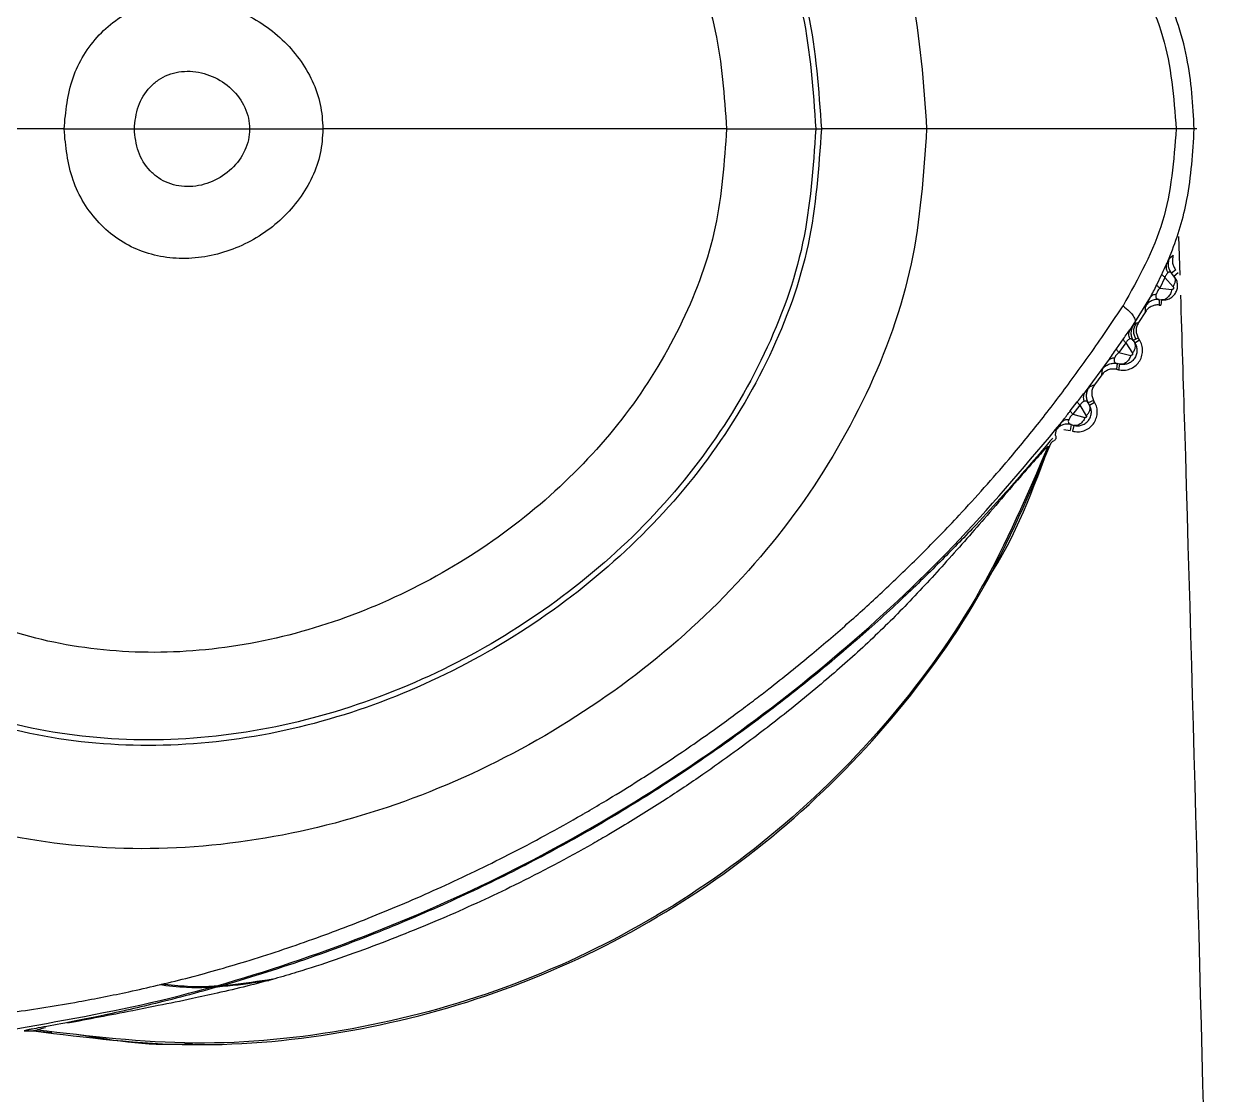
# Model space of a CAD drawing. Extents: x -2 to 78, y -19 to 124.
# Drawn here: x 72.489 to 74.169, y 52.354 to 53.843 of the extents above; entities that cross this region are included whole.
import ezdxf

# ---------------------------------------------------------------- set-up
doc = ezdxf.new("R2010")
doc.units = 0
doc.header["$MEASUREMENT"] = 0
doc.layers.add('1', color=4, linetype='Continuous')
doc.layers.add('GEOMETRY', color=2, linetype='Continuous', lineweight=25)

# ---------------------------------------------------------------- blocks, each defined once
blk = doc.blocks.new('2026 BEAM 220')
at = {"layer": 'GEOMETRY'}
for p, q in [((74.622, 53.6975), (74.7007, 53.6975)), ((74.7007, 53.6975), (74.7824, 53.6975)), ((75.4459, 53.6975), (75.57, 53.6975)), ((75.57, 53.6975), (75.5778, 53.6975)), ((76.1003, 53.6975), (76.0965, 53.6975)), ((76.0748, 53.5478), (76.0765, 53.494)), ((76.0673, 53.5215), (76.0615, 53.517)), ((76.0444, 53.4809), (76.0515, 53.4955)), ((76.0708, 53.5014), (76.0649, 53.4967)), ((76.0683, 53.4929), (76.0649, 53.4967)), ((76.0683, 53.4929), (76.074, 53.4978)), ((76.0558, 53.491), (76.0485, 53.4762)), ((76.0558, 53.491), (76.0672, 53.478)), ((76.0138, 53.4281), (76.0356, 53.4634)), ((76.0485, 53.4762), (76.0652, 53.4741)), ((76.0286, 53.4433), (76.0286, 53.4507)), ((76.0477, 53.4602), (76.0475, 53.4526)), ((76.0475, 53.4526), (76.0502, 53.4523)), ((76.0477, 53.4602), (76.051, 53.4598)), ((76.051, 53.4598), (76.0502, 53.4523)), ((76.0081, 53.4196), (76.0138, 53.4281)), ((76.0158, 53.4267), (76.0138, 53.4281)), ((76.019, 53.4282), (76.0158, 53.4267)), ((76.0286, 53.4433), (76.019, 53.4282)), ((76.0158, 53.4267), (76.0119, 53.4248)), ((75.9883, 53.3919), (75.9979, 53.4055)), ((76.0011, 53.4001), (75.9916, 53.3867)), ((76.0011, 53.4001), (76.0105, 53.3856)), ((76.0154, 53.4052), (76.0115, 53.4033)), ((76.0115, 53.4033), (76.0137, 53.3999)), ((76.0137, 53.3999), (76.0204, 53.4041)), ((76.0187, 53.4069), (76.0154, 53.4052)), ((76.0204, 53.4041), (76.0187, 53.4069)), ((75.9916, 53.3867), (76.0084, 53.3826)), ((75.9452, 53.3321), (75.9771, 53.3754)), ((75.968, 53.3556), (75.9689, 53.3635)), ((75.9892, 53.3712), (75.9883, 53.3632)), ((75.9883, 53.3632), (75.991, 53.3626)), ((75.9927, 53.3703), (75.9892, 53.3712)), ((75.9927, 53.3703), (75.991, 53.3626)), ((75.968, 53.3556), (75.9577, 53.3416)), ((75.9577, 53.3416), (75.9501, 53.3383)), ((75.924, 53.3053), (75.9338, 53.318)), ((75.9374, 53.3133), (75.9277, 53.3007)), ((75.9374, 53.3133), (75.9463, 53.2984)), ((75.9565, 53.32), (75.9488, 53.3167)), ((75.9507, 53.3135), (75.9488, 53.3167)), ((75.9507, 53.3135), (75.9579, 53.3177)), ((75.9579, 53.3177), (75.9565, 53.32)), ((75.9277, 53.3007), (75.9445, 53.296)), ((75.9151, 53.2796), (75.9238, 53.2781)), ((75.9251, 53.2863), (75.9238, 53.2781)), ((75.9251, 53.2863), (75.9291, 53.2852)), ((75.9291, 53.2852), (75.9269, 53.2772)), ((75.9033, 53.2713), (75.9035, 53.2724)), ((74.4689, 52.443), (74.4685, 52.4429)), ((74.4738, 52.4443), (74.4689, 52.443)), ((74.4689, 52.443), (74.4818, 52.4429)), ((74.4866, 52.4442), (74.4818, 52.4429)), ((74.4818, 52.4429), (74.5072, 52.4409))]:
    blk.add_line(p, q, dxfattribs=at)
for points, knots in [([(73.7237, 53.6975), (73.727, 53.7654), (73.7335, 53.9004), (73.7864, 54.0952), (73.8703, 54.2742), (73.9864, 54.4301), (74.1313, 54.5561), (74.3007, 54.6453), (74.4869, 54.6944), (74.6822, 54.7038), (74.8792, 54.6748), (75.0708, 54.6099), (75.25, 54.5129), (75.41, 54.388), (75.5439, 54.2388), (75.6447, 54.0703), (75.7113, 53.8879), (75.7199, 53.7607), (75.7242, 53.6975)], [0, 0, 0, 0, 0.064638, 0.128652, 0.191528, 0.253029, 0.313363, 0.373321, 0.433986, 0.495948, 0.559248, 0.623536, 0.688243, 0.752741, 0.816423, 0.878848, 0.939909, 1, 1, 1, 1]), ([(73.8643, 53.6975), (73.8671, 53.7557), (73.8726, 53.8714), (73.9178, 54.0384), (73.9895, 54.1918), (74.0888, 54.3254), (74.2127, 54.4334), (74.3578, 54.5097), (74.5173, 54.5516), (74.6845, 54.5595), (74.8533, 54.5345), (75.0174, 54.4787), (75.1711, 54.3956), (75.3082, 54.2885), (75.4231, 54.1609), (75.5095, 54.0166), (75.5667, 53.8605), (75.5741, 53.7516), (75.5778, 53.6975)], [0, 0, 0, 0, 0.064677, 0.128726, 0.191618, 0.253103, 0.313385, 0.373279, 0.433903, 0.49586, 0.559185, 0.62351, 0.688256, 0.752792, 0.816505, 0.878937, 0.939969, 1, 1, 1, 1]), ([(73.8719, 53.6975), (73.8747, 53.7552), (73.8801, 53.8699), (73.9249, 54.0354), (73.9959, 54.1874), (74.0943, 54.3198), (74.2171, 54.4268), (74.3609, 54.5024), (74.5189, 54.5439), (74.6846, 54.5517), (74.8518, 54.5269), (75.0145, 54.4717), (75.1668, 54.3892), (75.3028, 54.2831), (75.4166, 54.1566), (75.5023, 54.0137), (75.559, 53.859), (75.5663, 53.7511), (75.57, 53.6975)], [0, 0, 0, 0, 0.06468, 0.128735, 0.191634, 0.253118, 0.313391, 0.373269, 0.433886, 0.495846, 0.559178, 0.623509, 0.688256, 0.752797, 0.816517, 0.878954, 0.939983, 1, 1, 1, 1]), ([(73.9912, 53.6975), (73.9936, 53.747), (73.9983, 53.8454), (74.0365, 53.9872), (74.0971, 54.1176), (74.1812, 54.231), (74.2862, 54.3227), (74.4093, 54.3875), (74.5446, 54.4228), (74.6865, 54.4292), (74.8297, 54.4078), (74.9691, 54.3603), (75.0998, 54.2896), (75.2164, 54.1987), (75.3141, 54.0904), (75.3877, 53.9682), (75.4364, 53.8358), (75.4427, 53.7434), (75.4459, 53.6975)], [0, 0, 0, 0, 0.064705, 0.128813, 0.191763, 0.253244, 0.313432, 0.373191, 0.433751, 0.495731, 0.55912, 0.623495, 0.688261, 0.752837, 0.816615, 0.87909, 0.940089, 1, 1, 1, 1]), ([(75.9976, 53.9437), (76.0189, 53.9056), (76.0613, 53.8297), (76.068, 53.7414), (76.0714, 53.6975)], [0, 0, 0, 0, 0.502771, 1, 1, 1, 1]), ([(76.0965, 53.6975), (76.0946, 53.7308), (76.0916, 53.7819), (76.0757, 53.8391), (76.0654, 53.868), (76.0604, 53.8801), (76.0587, 53.8843)], [0, 0, 0, 0, 0.517597, 0.793803, 0.927909, 1, 1, 1, 1]), ([(74.5242, 53.6975), (74.5265, 53.7217), (74.5311, 53.7694), (74.5634, 53.8213), (74.5984, 53.8516), (74.6291, 53.8678), (74.6627, 53.8768), (74.7099, 53.8794), (74.7693, 53.865), (74.8304, 53.8252), (74.8664, 53.7763), (74.8822, 53.732), (74.8837, 53.709), (74.8844, 53.6975)], [0, 0, 0, 0, 0.128017, 0.252091, 0.31294, 0.373505, 0.434608, 0.496754, 0.623734, 0.752314, 0.877921, 0.939336, 1, 1, 1, 1]), ([(74.622, 53.6975), (74.6231, 53.7083), (74.6252, 53.7295), (74.6396, 53.7526), (74.6552, 53.7661), (74.6689, 53.7733), (74.6839, 53.7773), (74.7049, 53.7785), (74.7313, 53.7722), (74.7585, 53.7545), (74.7744, 53.7326), (74.7814, 53.7129), (74.7821, 53.7026), (74.7824, 53.6975)], [0, 0, 0, 0, 0.127832, 0.251928, 0.312893, 0.373599, 0.434797, 0.496965, 0.623804, 0.75218, 0.877717, 0.939204, 1, 1, 1, 1]), ([(75.7242, 53.6975), (75.7199, 53.6344), (75.7113, 53.5072), (75.6447, 53.3248), (75.5439, 53.1563), (75.41, 53.0071), (75.25, 52.8822), (75.0708, 52.7852), (74.8792, 52.7203), (74.6822, 52.6913), (74.4869, 52.7007), (74.3007, 52.7498), (74.1313, 52.839), (73.9864, 52.965), (73.8703, 53.1209), (73.7864, 53.2999), (73.7335, 53.4947), (73.727, 53.6297), (73.7237, 53.6975)], [0, 0, 0, 0, 0.060091, 0.121152, 0.183577, 0.247259, 0.311757, 0.376464, 0.440752, 0.504052, 0.566014, 0.626679, 0.686637, 0.746971, 0.808472, 0.871348, 0.935362, 1, 1, 1, 1]), ([(75.5778, 53.6975), (75.5741, 53.6435), (75.5667, 53.5346), (75.5095, 53.3785), (75.4231, 53.2342), (75.3082, 53.1066), (75.1711, 52.9995), (75.0174, 52.9164), (74.8533, 52.8606), (74.6845, 52.8356), (74.5173, 52.8435), (74.3578, 52.8854), (74.2127, 52.9617), (74.0888, 53.0697), (73.9895, 53.2033), (73.9178, 53.3567), (73.8726, 53.5237), (73.8671, 53.6394), (73.8643, 53.6975)], [0, 0, 0, 0, 0.060031, 0.121063, 0.183495, 0.247208, 0.311744, 0.37649, 0.440815, 0.50414, 0.566097, 0.626721, 0.686615, 0.746897, 0.808382, 0.871274, 0.935323, 1, 1, 1, 1]), ([(75.57, 53.6975), (75.5663, 53.644), (75.559, 53.5361), (75.5023, 53.3814), (75.4166, 53.2385), (75.3028, 53.112), (75.1668, 53.0059), (75.0145, 52.9234), (74.8518, 52.8682), (74.6846, 52.8434), (74.5189, 52.8512), (74.3609, 52.8927), (74.2171, 52.9683), (74.0943, 53.0753), (73.9959, 53.2077), (73.9249, 53.3597), (73.8801, 53.5252), (73.8747, 53.6399), (73.8719, 53.6975)], [0, 0, 0, 0, 0.060017, 0.121046, 0.183483, 0.247203, 0.311744, 0.376491, 0.440822, 0.504154, 0.566114, 0.626731, 0.686609, 0.746882, 0.808366, 0.871265, 0.93532, 1, 1, 1, 1]), ([(75.4459, 53.6975), (75.4427, 53.6517), (75.4364, 53.5593), (75.3877, 53.4269), (75.3141, 53.3047), (75.2164, 53.1964), (75.0998, 53.1055), (74.9691, 53.0348), (74.8297, 52.9873), (74.6865, 52.9659), (74.5446, 52.9723), (74.4093, 53.0076), (74.2862, 53.0724), (74.1812, 53.1641), (74.0971, 53.2775), (74.0365, 53.4079), (73.9983, 53.5497), (73.9936, 53.6481), (73.9912, 53.6975)], [0, 0, 0, 0, 0.0599111, 0.1209102, 0.1833853, 0.2471635, 0.3117385, 0.3765048, 0.4408804, 0.5042692, 0.5662494, 0.6268088, 0.686568, 0.7467557, 0.8082372, 0.871187, 0.9352954, 1, 1, 1, 1]), ([(74.8844, 53.6975), (74.8837, 53.6861), (74.8822, 53.6631), (74.8664, 53.6188), (74.8304, 53.5699), (74.7693, 53.5301), (74.7099, 53.5156), (74.6627, 53.5183), (74.6291, 53.5273), (74.5984, 53.5435), (74.5634, 53.5738), (74.5311, 53.6257), (74.5265, 53.6734), (74.5242, 53.6975)], [0, 0, 0, 0, 0.060664, 0.122079, 0.247686, 0.376266, 0.503246, 0.565392, 0.626495, 0.68706, 0.747909, 0.871983, 1, 1, 1, 1]), ([(74.7824, 53.6975), (74.7821, 53.6925), (74.7814, 53.6822), (74.7744, 53.6625), (74.7585, 53.6406), (74.7313, 53.6229), (74.7049, 53.6165), (74.6839, 53.6178), (74.6689, 53.6218), (74.6552, 53.629), (74.6396, 53.6425), (74.6252, 53.6656), (74.6231, 53.6868), (74.622, 53.6975)], [0, 0, 0, 0, 0.060796, 0.122283, 0.24782, 0.376196, 0.503035, 0.565203, 0.626401, 0.687107, 0.748072, 0.872168, 1, 1, 1, 1]), ([(74.7824, 53.6975), (74.7994, 53.6975), (74.8334, 53.6975), (74.8674, 53.6975), (74.8844, 53.6975)], [0, 0, 0, 0, 0.5, 1, 1, 1, 1]), ([(75.7242, 53.6975), (75.6997, 53.6975), (75.6508, 53.6975), (75.6021, 53.6975), (75.5778, 53.6975)], [0, 0, 0, 0, 0.5, 1, 1, 1, 1]), ([(76.0714, 53.6975), (76.0469, 53.6975), (75.998, 53.6975), (75.9116, 53.6975), (75.8195, 53.6975), (75.7559, 53.6975), (75.7242, 53.6975)], [0, 0, 0, 0, 0.249996, 0.500004, 0.749994, 1, 1, 1, 1]), ([(76.0714, 53.6975), (76.068, 53.6537), (76.0611, 53.5655), (76.0187, 53.4897), (75.9974, 53.4516)], [0, 0, 0, 0, 0.497256, 1, 1, 1, 1]), ([(76.0588, 53.511), (76.0607, 53.5156), (76.0723, 53.5439), (76.091, 53.6054), (76.0945, 53.6645), (76.0965, 53.6975)], [0, 0, 0, 0, 0.078427, 0.485068, 1, 1, 1, 1]), ([(76.0965, 53.6975), (76.0961, 53.6975), (76.0954, 53.6975), (76.0901, 53.6975), (76.0823, 53.6975), (76.075, 53.6975), (76.0714, 53.6975)], [0, 0, 0, 0, 0.25065, 0.504361, 0.755823, 1, 1, 1, 1]), ([(76.0515, 53.4955), (76.0528, 53.4983), (76.0557, 53.5043), (76.0577, 53.5086), (76.0588, 53.511)], [0, 0, 0, 0, 0.465571, 1, 1, 1, 1]), ([(76.0601, 53.4977), (76.0595, 53.4987), (76.0584, 53.5009), (76.0577, 53.5043), (76.0577, 53.5078), (76.0584, 53.5099), (76.0588, 53.511)], [0, 0, 0, 0, 0.241922, 0.492613, 0.747114, 1, 1, 1, 1]), ([(76.0615, 53.517), (76.0613, 53.5168), (76.0611, 53.5163), (76.0595, 53.5127), (76.0588, 53.511)], [0, 0, 0, 0, 0.532772, 1, 1, 1, 1]), ([(76.0615, 53.517), (76.061, 53.5153), (76.0599, 53.5119), (76.0601, 53.5063), (76.0617, 53.501), (76.0638, 53.4981), (76.0649, 53.4967)], [0, 0, 0, 0, 0.245212, 0.499999, 0.754786, 1, 1, 1, 1]), ([(76.0673, 53.5215), (76.0668, 53.5197), (76.0658, 53.5162), (76.0662, 53.5108), (76.0677, 53.5056), (76.0698, 53.5028), (76.0708, 53.5014)], [0, 0, 0, 0, 0.254088, 0.511674, 0.759824, 1, 1, 1, 1]), ([(76.0558, 53.491), (76.0546, 53.4919), (76.0522, 53.4938), (76.0518, 53.4949), (76.0515, 53.4955)], [0, 0, 0, 0, 0.497129, 1, 1, 1, 1]), ([(76.0601, 53.4977), (76.0597, 53.4974), (76.059, 53.4968), (76.0578, 53.4954), (76.0567, 53.4934), (76.0561, 53.4918), (76.0558, 53.491)], [0, 0, 0, 0, 0.272861, 0.525645, 0.762722, 1, 1, 1, 1]), ([(76.0649, 53.4967), (76.0642, 53.4974), (76.0628, 53.4987), (76.0609, 53.498), (76.0601, 53.4977)], [0, 0, 0, 0, 0.527659, 1, 1, 1, 1]), ([(76.0356, 53.4634), (76.037, 53.4661), (76.0399, 53.4717), (76.0429, 53.4778), (76.0444, 53.4809)], [0, 0, 0, 0, 0.489952, 1, 1, 1, 1]), ([(76.0485, 53.4762), (76.0474, 53.4771), (76.045, 53.4791), (76.0446, 53.4803), (76.0444, 53.4809)], [0, 0, 0, 0, 0.50004, 1, 1, 1, 1]), ([(76.051, 53.4598), (76.0531, 53.4597), (76.0572, 53.4596), (76.0629, 53.4618), (76.0677, 53.4654), (76.0713, 53.4703), (76.0733, 53.476), (76.0734, 53.4822), (76.0719, 53.4881), (76.0695, 53.4913), (76.0683, 53.4929)], [0, 0, 0, 0, 0.127875, 0.254687, 0.378056, 0.498035, 0.626437, 0.752825, 0.877308, 1, 1, 1, 1]), ([(76.0672, 53.478), (76.0673, 53.4778), (76.0676, 53.4775), (76.0678, 53.4769), (76.0678, 53.4764), (76.0678, 53.476), (76.0677, 53.4757), (76.0675, 53.4752), (76.0671, 53.4747), (76.0665, 53.4743), (76.0658, 53.474), (76.0654, 53.4741), (76.0652, 53.4741)], [0, 0, 0, 0, 0.132673, 0.253631, 0.310559, 0.365854, 0.420561, 0.475786, 0.591188, 0.717618, 0.855031, 1, 1, 1, 1]), ([(76.0672, 53.478), (76.0679, 53.4793), (76.0695, 53.482), (76.0704, 53.4862), (76.0702, 53.49), (76.0689, 53.4919), (76.0683, 53.4929)], [0, 0, 0, 0, 0.236544, 0.488622, 0.746745, 1, 1, 1, 1]), ([(76.0286, 53.4507), (76.0287, 53.4509), (76.0289, 53.4514), (76.0305, 53.4542), (76.0326, 53.4579), (76.0346, 53.4616), (76.0356, 53.4634)], [0, 0, 0, 0, 0.300322, 0.567716, 0.782681, 1, 1, 1, 1]), ([(76.0435, 53.4674), (76.0417, 53.4672), (76.0382, 53.4666), (76.0365, 53.4645), (76.0356, 53.4634)], [0, 0, 0, 0, 0.5, 1, 1, 1, 1]), ([(76.0435, 53.4674), (76.0433, 53.4669), (76.043, 53.4657), (76.043, 53.4639), (76.0439, 53.4612), (76.0461, 53.4606), (76.0477, 53.4602)], [0, 0, 0, 0, 0.1000741, 0.2081812, 0.4066678, 1, 1, 1, 1]), ([(76.0485, 53.4762), (76.0479, 53.4755), (76.0468, 53.4741), (76.0453, 53.4718), (76.0442, 53.4694), (76.0437, 53.4681), (76.0435, 53.4674)], [0, 0, 0, 0, 0.265284, 0.509896, 0.749421, 1, 1, 1, 1]), ([(76.0652, 53.4741), (76.0646, 53.4721), (76.0635, 53.468), (76.06, 53.4631), (76.0556, 53.46), (76.0525, 53.4599), (76.051, 53.4598)], [0, 0, 0, 0, 0.24163, 0.5, 0.75837, 1, 1, 1, 1]), ([(76.0773, 53.4665), (76.0792, 53.4057), (76.1082, 52.457), (76.1292, 51.5082), (76.1488, 50.6201)], [0, 0, 0, 0, 0.064075, 1, 1, 1, 1]), ([(74.2655, 52.4514), (74.2812, 52.4523), (74.3185, 52.4544), (74.3812, 52.4601), (74.4587, 52.4693), (74.5377, 52.4819), (74.6178, 52.4978), (74.6955, 52.5159), (74.7809, 52.5401), (74.8693, 52.5695), (74.9599, 52.6041), (75.0509, 52.6432), (75.1467, 52.6893), (75.2113, 52.7243), (75.245, 52.7437), (75.245, 52.7437), (75.245, 52.7437), (75.245, 52.7437), (75.245, 52.7437), (75.245, 52.7438), (75.2451, 52.7438), (75.2451, 52.7438), (75.2453, 52.7439), (75.2456, 52.7441), (75.2466, 52.7447), (75.25, 52.7466), (75.262, 52.7536), (75.2873, 52.7687), (75.3293, 52.7947), (75.3725, 52.8229), (75.4108, 52.8493), (75.4386, 52.8691), (75.4633, 52.8872), (75.485, 52.9036), (75.5187, 52.9296), (75.5626, 52.965), (75.6161, 53.0109), (75.6669, 53.0572), (75.718, 53.1066), (75.7763, 53.1667), (75.831, 53.2282), (75.8822, 53.2906), (75.9254, 53.3472), (75.964, 53.4014), (75.9876, 53.4369), (75.9974, 53.4516)], [0, 0, 0, 0, 0.023144, 0.05484, 0.091564, 0.136206, 0.170367, 0.209427, 0.251228, 0.298444, 0.343948, 0.391377, 0.441313, 0.497426, 0.497427, 0.497428, 0.497429, 0.497432, 0.497437, 0.497446, 0.497463, 0.497497, 0.497564, 0.497711, 0.498058, 0.499248, 0.503302, 0.518104, 0.541837, 0.574517, 0.592617, 0.609041, 0.623786, 0.63685, 0.648231, 0.685287, 0.718359, 0.749985, 0.784568, 0.820855, 0.870939, 0.90326, 0.937451, 0.973984, 1, 1, 1, 1]), ([(75.9974, 53.4516), (76.0004, 53.4491), (76.0065, 53.444), (76.0121, 53.4372), (76.0149, 53.4317), (76.0142, 53.4292), (76.0138, 53.4281)], [0, 0, 0, 0, 0.2527297, 0.5087609, 0.7602116, 1, 1, 1, 1]), ([(76.0477, 53.4602), (76.0459, 53.4603), (76.0421, 53.4604), (76.0367, 53.4585), (76.0319, 53.4553), (76.0297, 53.4522), (76.0286, 53.4507)], [0, 0, 0, 0, 0.24483, 0.500002, 0.755173, 1, 1, 1, 1]), ([(76.0475, 53.4526), (76.0456, 53.4527), (76.0418, 53.4528), (76.0365, 53.4507), (76.0318, 53.4477), (76.0297, 53.4448), (76.0286, 53.4433)], [0, 0, 0, 0, 0.253838, 0.511379, 0.759816, 1, 1, 1, 1]), ([(76.019, 53.4282), (76.018, 53.4266), (76.0162, 53.4232), (76.0155, 53.4174), (76.0161, 53.4118), (76.0178, 53.4085), (76.0187, 53.4069)], [0, 0, 0, 0, 0.2544178, 0.5109435, 0.7588026, 1, 1, 1, 1]), ([(75.9979, 53.4055), (75.9997, 53.4081), (76.0036, 53.4136), (76.0065, 53.4175), (76.0081, 53.4196)], [0, 0, 0, 0, 0.473202, 1, 1, 1, 1]), ([(76.0067, 53.4054), (76.0064, 53.4066), (76.0056, 53.4091), (76.0056, 53.4128), (76.0063, 53.4165), (76.0075, 53.4186), (76.0081, 53.4196)], [0, 0, 0, 0, 0.241064, 0.491801, 0.746781, 1, 1, 1, 1]), ([(76.0119, 53.4248), (76.0117, 53.4246), (76.0113, 53.4243), (76.0091, 53.4211), (76.0081, 53.4196)], [0, 0, 0, 0, 0.525004, 1, 1, 1, 1]), ([(76.0119, 53.4248), (76.0109, 53.4232), (76.0091, 53.4199), (76.0082, 53.4141), (76.0089, 53.4083), (76.0106, 53.405), (76.0115, 53.4033)], [0, 0, 0, 0, 0.244702, 0.499995, 0.755291, 1, 1, 1, 1]), ([(76.0154, 53.4052), (76.0146, 53.4069), (76.0128, 53.4103), (76.0122, 53.416), (76.013, 53.4218), (76.0149, 53.4251), (76.0158, 53.4267)], [0, 0, 0, 0, 0.244721, 0.5, 0.755279, 1, 1, 1, 1]), ([(76.0137, 53.3999), (76.0146, 53.3983), (76.0163, 53.395), (76.017, 53.3892), (76.0161, 53.3833), (76.0134, 53.3778), (76.0091, 53.3735), (76.0039, 53.3707), (75.9983, 53.3695), (75.9946, 53.37), (75.9927, 53.3703)], [0, 0, 0, 0, 0.117746, 0.240559, 0.36852, 0.501697, 0.630803, 0.756969, 0.88024, 1, 1, 1, 1]), ([(76.0011, 53.4001), (76.0001, 53.4013), (75.9982, 53.4036), (75.998, 53.4049), (75.9979, 53.4055)], [0, 0, 0, 0, 0.496032, 1, 1, 1, 1]), ([(76.0067, 53.4054), (76.0063, 53.4052), (76.0055, 53.4049), (76.004, 53.4038), (76.0027, 53.4025), (76.0017, 53.4012), (76.0013, 53.4004), (76.0011, 53.4001)], [0, 0, 0, 0, 0.278809, 0.535506, 0.770802, 0.91136, 1, 1, 1, 1]), ([(76.0115, 53.4033), (76.0109, 53.4041), (76.0097, 53.4056), (76.0077, 53.4055), (76.0067, 53.4054)], [0, 0, 0, 0, 0.523827, 1, 1, 1, 1]), ([(76.0105, 53.3856), (76.0114, 53.3867), (76.0132, 53.3892), (76.0147, 53.393), (76.0151, 53.3968), (76.0142, 53.3989), (76.0137, 53.3999)], [0, 0, 0, 0, 0.236741, 0.488701, 0.746654, 1, 1, 1, 1]), ([(75.9771, 53.3754), (75.9789, 53.3781), (75.9825, 53.3835), (75.9864, 53.3892), (75.9883, 53.3919)], [0, 0, 0, 0, 0.510609, 1, 1, 1, 1]), ([(75.9856, 53.3787), (75.9837, 53.3786), (75.9801, 53.3784), (75.9781, 53.3764), (75.9771, 53.3754)], [0, 0, 0, 0, 0.5000012, 1, 1, 1, 1]), ([(75.9856, 53.3787), (75.9854, 53.3781), (75.9849, 53.377), (75.9848, 53.3751), (75.9857, 53.3726), (75.9877, 53.3717), (75.9892, 53.3712)], [0, 0, 0, 0, 0.1023926, 0.2137117, 0.4582999, 1, 1, 1, 1]), ([(75.9916, 53.3867), (75.9909, 53.3861), (75.9896, 53.3849), (75.9878, 53.3828), (75.9864, 53.3806), (75.9859, 53.3793), (75.9856, 53.3787)], [0, 0, 0, 0, 0.266489, 0.509713, 0.748097, 1, 1, 1, 1]), ([(75.9916, 53.3867), (75.9906, 53.3878), (75.9887, 53.39), (75.9884, 53.3913), (75.9883, 53.3919)], [0, 0, 0, 0, 0.499951, 1, 1, 1, 1]), ([(76.0084, 53.3826), (76.0076, 53.3808), (76.006, 53.3769), (76.0019, 53.3725), (75.9973, 53.37), (75.9942, 53.3702), (75.9927, 53.3703)], [0, 0, 0, 0, 0.241788, 0.5, 0.758212, 1, 1, 1, 1]), ([(76.0105, 53.3856), (76.0106, 53.3854), (76.0107, 53.3851), (76.0108, 53.3846), (76.0107, 53.3842), (76.0107, 53.3839), (76.0106, 53.3836), (76.0103, 53.3833), (76.01, 53.3829), (76.0095, 53.3827), (76.0089, 53.3826), (76.0086, 53.3826), (76.0084, 53.3826)], [0, 0, 0, 0, 0.13219, 0.252148, 0.308539, 0.363365, 0.417718, 0.472733, 0.588185, 0.715206, 0.853659, 1, 1, 1, 1]), ([(75.9883, 53.3632), (75.9864, 53.3634), (75.9825, 53.364), (75.9768, 53.3625), (75.9717, 53.3598), (75.9692, 53.357), (75.968, 53.3556)], [0, 0, 0, 0, 0.253674, 0.509842, 0.758372, 1, 1, 1, 1]), ([(75.9689, 53.3635), (75.9692, 53.3642), (75.9698, 53.3651), (75.9735, 53.3704), (75.976, 53.3739), (75.9771, 53.3754)], [0, 0, 0, 0, 0.563538, 0.805628, 1, 1, 1, 1]), ([(75.9689, 53.3635), (75.9701, 53.365), (75.9726, 53.3679), (75.9778, 53.3706), (75.9835, 53.372), (75.9873, 53.3714), (75.9892, 53.3712)], [0, 0, 0, 0, 0.244606, 0.5, 0.755394, 1, 1, 1, 1]), ([(75.9338, 53.318), (75.9359, 53.3206), (75.9401, 53.3259), (75.9434, 53.33), (75.9452, 53.3321)], [0, 0, 0, 0, 0.484871, 1, 1, 1, 1]), ([(75.9434, 53.3189), (75.9431, 53.32), (75.9425, 53.3224), (75.9426, 53.3259), (75.9434, 53.3293), (75.9446, 53.3312), (75.9452, 53.3321)], [0, 0, 0, 0, 0.240718, 0.491115, 0.7461, 1, 1, 1, 1]), ([(75.9501, 53.3383), (75.9499, 53.3381), (75.9495, 53.3377), (75.9466, 53.334), (75.9452, 53.3321)], [0, 0, 0, 0, 0.502272, 1, 1, 1, 1]), ([(75.9501, 53.3383), (75.9491, 53.3368), (75.9471, 53.3335), (75.946, 53.3277), (75.9464, 53.3219), (75.948, 53.3184), (75.9488, 53.3167)], [0, 0, 0, 0, 0.244604, 0.5, 0.755396, 1, 1, 1, 1]), ([(75.9577, 53.3416), (75.9567, 53.34), (75.9546, 53.3367), (75.9537, 53.3309), (75.9541, 53.3251), (75.9557, 53.3217), (75.9565, 53.32)], [0, 0, 0, 0, 0.253687, 0.509854, 0.758386, 1, 1, 1, 1]), ([(75.9291, 53.2852), (75.9307, 53.2849), (75.9341, 53.2842), (75.9395, 53.2851), (75.9449, 53.2875), (75.9495, 53.2917), (75.9525, 53.2971), (75.9536, 53.303), (75.9531, 53.3087), (75.9515, 53.3119), (75.9507, 53.3135)], [0, 0, 0, 0, 0.1109128, 0.2278067, 0.3556596, 0.4944852, 0.6315749, 0.7614996, 0.8842925, 1, 1, 1, 1]), ([(75.9374, 53.3133), (75.9364, 53.3143), (75.9345, 53.3164), (75.9341, 53.3175), (75.9338, 53.318)], [0, 0, 0, 0, 0.496315, 1, 1, 1, 1]), ([(75.9434, 53.3189), (75.9429, 53.3187), (75.942, 53.3182), (75.9405, 53.3171), (75.9388, 53.3155), (75.9379, 53.314), (75.9374, 53.3133)], [0, 0, 0, 0, 0.2757857, 0.5302394, 0.7657886, 1, 1, 1, 1]), ([(75.9488, 53.3167), (75.9482, 53.3176), (75.9469, 53.3194), (75.9445, 53.319), (75.9434, 53.3189)], [0, 0, 0, 0, 0.527442, 1, 1, 1, 1]), ([(75.9463, 53.2984), (75.9474, 53.2996), (75.9496, 53.302), (75.9515, 53.3062), (75.952, 53.3102), (75.9512, 53.3124), (75.9507, 53.3135)], [0, 0, 0, 0, 0.2393, 0.493099, 0.750585, 1, 1, 1, 1]), ([(75.9123, 53.2897), (75.9138, 53.2917), (75.9161, 53.2947), (75.9186, 53.2984), (75.9202, 53.3005), (75.9217, 53.3024), (75.9232, 53.3043), (75.924, 53.3053)], [0, 0, 0, 0, 0.414147, 0.636812, 0.65606, 0.797577, 1, 1, 1, 1]), ([(75.9218, 53.2931), (75.9208, 53.2931), (75.9188, 53.2932), (75.9162, 53.2925), (75.9139, 53.2914), (75.9129, 53.2902), (75.9123, 53.2897)], [0, 0, 0, 0, 0.24782, 0.500004, 0.752186, 1, 1, 1, 1]), ([(75.9218, 53.2931), (75.9215, 53.2922), (75.921, 53.2903), (75.9219, 53.2878), (75.9238, 53.2869), (75.9251, 53.2863)], [0, 0, 0, 0, 0.213591, 0.455115, 1, 1, 1, 1]), ([(75.9277, 53.3007), (75.927, 53.3001), (75.9257, 53.299), (75.924, 53.2969), (75.9227, 53.2948), (75.9221, 53.2937), (75.9218, 53.2931)], [0, 0, 0, 0, 0.258365, 0.498869, 0.740931, 1, 1, 1, 1]), ([(75.9277, 53.3007), (75.9267, 53.3017), (75.9247, 53.3038), (75.9243, 53.3048), (75.924, 53.3053)], [0, 0, 0, 0, 0.499959, 1, 1, 1, 1]), ([(75.9445, 53.296), (75.9436, 53.2943), (75.9418, 53.2907), (75.9378, 53.2869), (75.9333, 53.2848), (75.9304, 53.2851), (75.9291, 53.2852)], [0, 0, 0, 0, 0.242506, 0.5, 0.757494, 1, 1, 1, 1]), ([(75.9463, 53.2984), (75.9463, 53.2983), (75.9465, 53.298), (75.9465, 53.2975), (75.9464, 53.2971), (75.9463, 53.2968), (75.9461, 53.2965), (75.9458, 53.2962), (75.9454, 53.296), (75.9449, 53.2959), (75.9446, 53.296), (75.9445, 53.296)], [0, 0, 0, 0, 0.136149, 0.260496, 0.374339, 0.429311, 0.484179, 0.597306, 0.720627, 0.855667, 1, 1, 1, 1]), ([(74.4466, 52.4441), (74.5173, 52.4565), (74.6591, 52.4813), (74.867, 52.5438), (75.0684, 52.6243), (75.2617, 52.7239), (75.4447, 52.8413), (75.6154, 52.9754), (75.7736, 53.1242), (75.8661, 53.2346), (75.9123, 53.2897)], [0, 0, 0, 0, 0.1245824, 0.2494896, 0.37459, 0.4998762, 0.6251945, 0.7503704, 0.8753604, 1, 1, 1, 1]), ([(75.9035, 53.2724), (75.9036, 53.273), (75.904, 53.2754), (75.9044, 53.2778), (75.9047, 53.2796)], [0, 0, 0, 0, 0.2548619, 1, 1, 1, 1]), ([(75.9047, 53.2796), (75.9048, 53.2799), (75.9051, 53.2803), (75.9069, 53.2827), (75.909, 53.2854), (75.9112, 53.2883), (75.9123, 53.2897)], [0, 0, 0, 0, 0.3622945, 0.571788, 0.7880189, 1, 1, 1, 1]), ([(75.9251, 53.2863), (75.9233, 53.2867), (75.9195, 53.2873), (75.9138, 53.2862), (75.9086, 53.2837), (75.9059, 53.281), (75.9047, 53.2796)], [0, 0, 0, 0, 0.244705, 0.500002, 0.755298, 1, 1, 1, 1]), ([(75.8995, 53.2674), (75.8985, 53.2664), (75.8965, 53.2641), (75.884, 53.2493), (75.8603, 53.2214), (75.8254, 53.1819), (75.7861, 53.1394), (75.7386, 53.0906), (75.6825, 53.0364), (75.6133, 52.9742), (75.5343, 52.9092), (75.447, 52.844), (75.359, 52.7843), (75.2688, 52.7291), (75.1767, 52.6783), (75.0813, 52.6312), (74.9821, 52.5878), (74.8751, 52.5467), (74.7675, 52.5118), (74.6665, 52.4843), (74.5864, 52.4659), (74.5264, 52.4539), (74.4925, 52.4478), (74.4774, 52.4451), (74.475, 52.4446), (74.4738, 52.4443)], [0, 0, 0, 0, 0.014533, 0.030212, 0.067806, 0.097423, 0.132023, 0.171465, 0.214167, 0.262912, 0.324614, 0.380826, 0.439833, 0.496705, 0.551963, 0.610023, 0.668914, 0.727586, 0.796926, 0.855191, 0.90411, 0.942201, 0.973745, 0.987278, 1, 1, 1, 1]), ([(75.9033, 53.2713), (75.9036, 53.2704), (75.9041, 53.2689), (75.9039, 53.2667), (75.903, 53.265), (75.9009, 53.2632), (75.8981, 53.2622), (75.897, 53.2602), (75.8968, 53.2598)], [0, 0, 0, 0, 0.186076, 0.330502, 0.437082, 0.556039, 0.90138, 1, 1, 1, 1]), ([(75.8932, 53.2563), (75.8922, 53.2553), (75.8909, 53.254), (75.8873, 53.2504), (75.8809, 53.2436), (75.8574, 53.2171), (75.8084, 53.1598), (75.7502, 53.0937), (75.6952, 53.034), (75.6395, 52.9792), (75.5803, 52.9274), (75.5196, 52.8777), (75.463, 52.835), (75.4104, 52.7976), (75.3586, 52.7629), (75.3147, 52.7355), (75.2847, 52.7176), (75.271, 52.7097), (75.2279, 52.685), (75.1568, 52.6474), (75.0544, 52.6002), (74.9533, 52.5596), (74.8735, 52.5318), (74.8148, 52.5146), (74.7778, 52.5049), (74.7395, 52.4959), (74.6983, 52.4868), (74.659, 52.4788), (74.5979, 52.4667), (74.5582, 52.4592), (74.529, 52.4536)], [0, 0, 0, 0, 0.016441, 0.020694, 0.026742, 0.057094, 0.118317, 0.169348, 0.216946, 0.262345, 0.307299, 0.355122, 0.399715, 0.431025, 0.46769, 0.508424, 0.521048, 0.528509, 0.535952, 0.607546, 0.668483, 0.732511, 0.797822, 0.816765, 0.840463, 0.865429, 0.886559, 0.915732, 0.937889, 1, 1, 1, 1]), ([(75.8002, 53.0592), (75.8006, 53.0598), (75.8427, 53.1173), (75.868, 53.185), (75.893, 53.2519)], [0, 0, 0, 0, 0.0104023, 1, 1, 1, 1]), ([(74.6565, 52.5074), (74.6692, 52.5059), (74.7201, 52.5), (74.771, 52.5076), (74.8092, 52.5133)], [0, 0, 0, 0, 0.24991, 1, 1, 1, 1]), ([(74.8147, 52.5148), (74.7751, 52.5088), (74.7235, 52.5009), (74.6718, 52.5067), (74.6597, 52.5081)], [0, 0, 0, 0, 0.764984, 1, 1, 1, 1]), ([(74.4983, 52.4472), (74.4956, 52.4465), (74.4895, 52.445), (74.4876, 52.4445), (74.4866, 52.4442)], [0, 0, 0, 0, 0.437399, 1, 1, 1, 1]), ([(74.5435, 52.4381), (74.5963, 52.4293), (74.6498, 52.4204), (74.7031, 52.4262), (74.7038, 52.4262)], [0, 0, 0, 0, 0.98605, 1, 1, 1, 1])]:
    blk.add_open_spline(points, degree=3, knots=knots, dxfattribs=at)
for points in [[(74.5242, 53.6975), (74.4348, 53.6975), (74.2562, 53.6975), (74.0796, 53.6975), (73.9912, 53.6975)], [(74.5242, 53.6975), (74.5404, 53.6975), (74.5729, 53.6975), (74.6057, 53.6975), (74.622, 53.6975)], [(75.4459, 53.6975), (75.3525, 53.6975), (75.1657, 53.6975), (74.9782, 53.6975), (74.8844, 53.6975)], [(75.991, 53.3626), (75.9937, 53.3622), (75.999, 53.3614), (76.0071, 53.3633), (76.0142, 53.3673), (76.0199, 53.3733), (76.0236, 53.3806), (76.025, 53.3886), (76.0242, 53.3969), (76.0217, 53.4017), (76.0204, 53.4041)], [(75.9269, 53.2772), (75.9296, 53.2767), (75.935, 53.2758), (75.9431, 53.2774), (75.9504, 53.2811), (75.9562, 53.2869), (75.9602, 53.294), (75.9619, 53.302), (75.9614, 53.3103), (75.959, 53.3152), (75.9579, 53.3177)], [(74.4818, 52.4429), (74.5553, 52.4338), (74.7022, 52.4158), (74.9242, 52.4376), (75.1391, 52.4947), (75.3408, 52.589), (75.5232, 52.7165), (75.6802, 52.874), (75.8101, 53.0554), (75.8679, 53.1917), (75.8968, 53.2598)], [(75.8932, 53.2563), (75.8643, 53.1888), (75.8064, 53.0536), (75.677, 52.8737), (75.5209, 52.7175), (75.3396, 52.5909), (75.1394, 52.4972), (74.9261, 52.4402), (74.7056, 52.418), (74.5596, 52.4355), (74.4866, 52.4442)]]:
    blk.add_open_spline(points, degree=3, dxfattribs=at)

msp = doc.modelspace()

# ---------------------------------------------------------------- block references
at = {"layer": '1'}
msp.add_blockref('2026 BEAM 220', (-1.9801, 0), dxfattribs=at)

doc.saveas('drawing.dxf')
